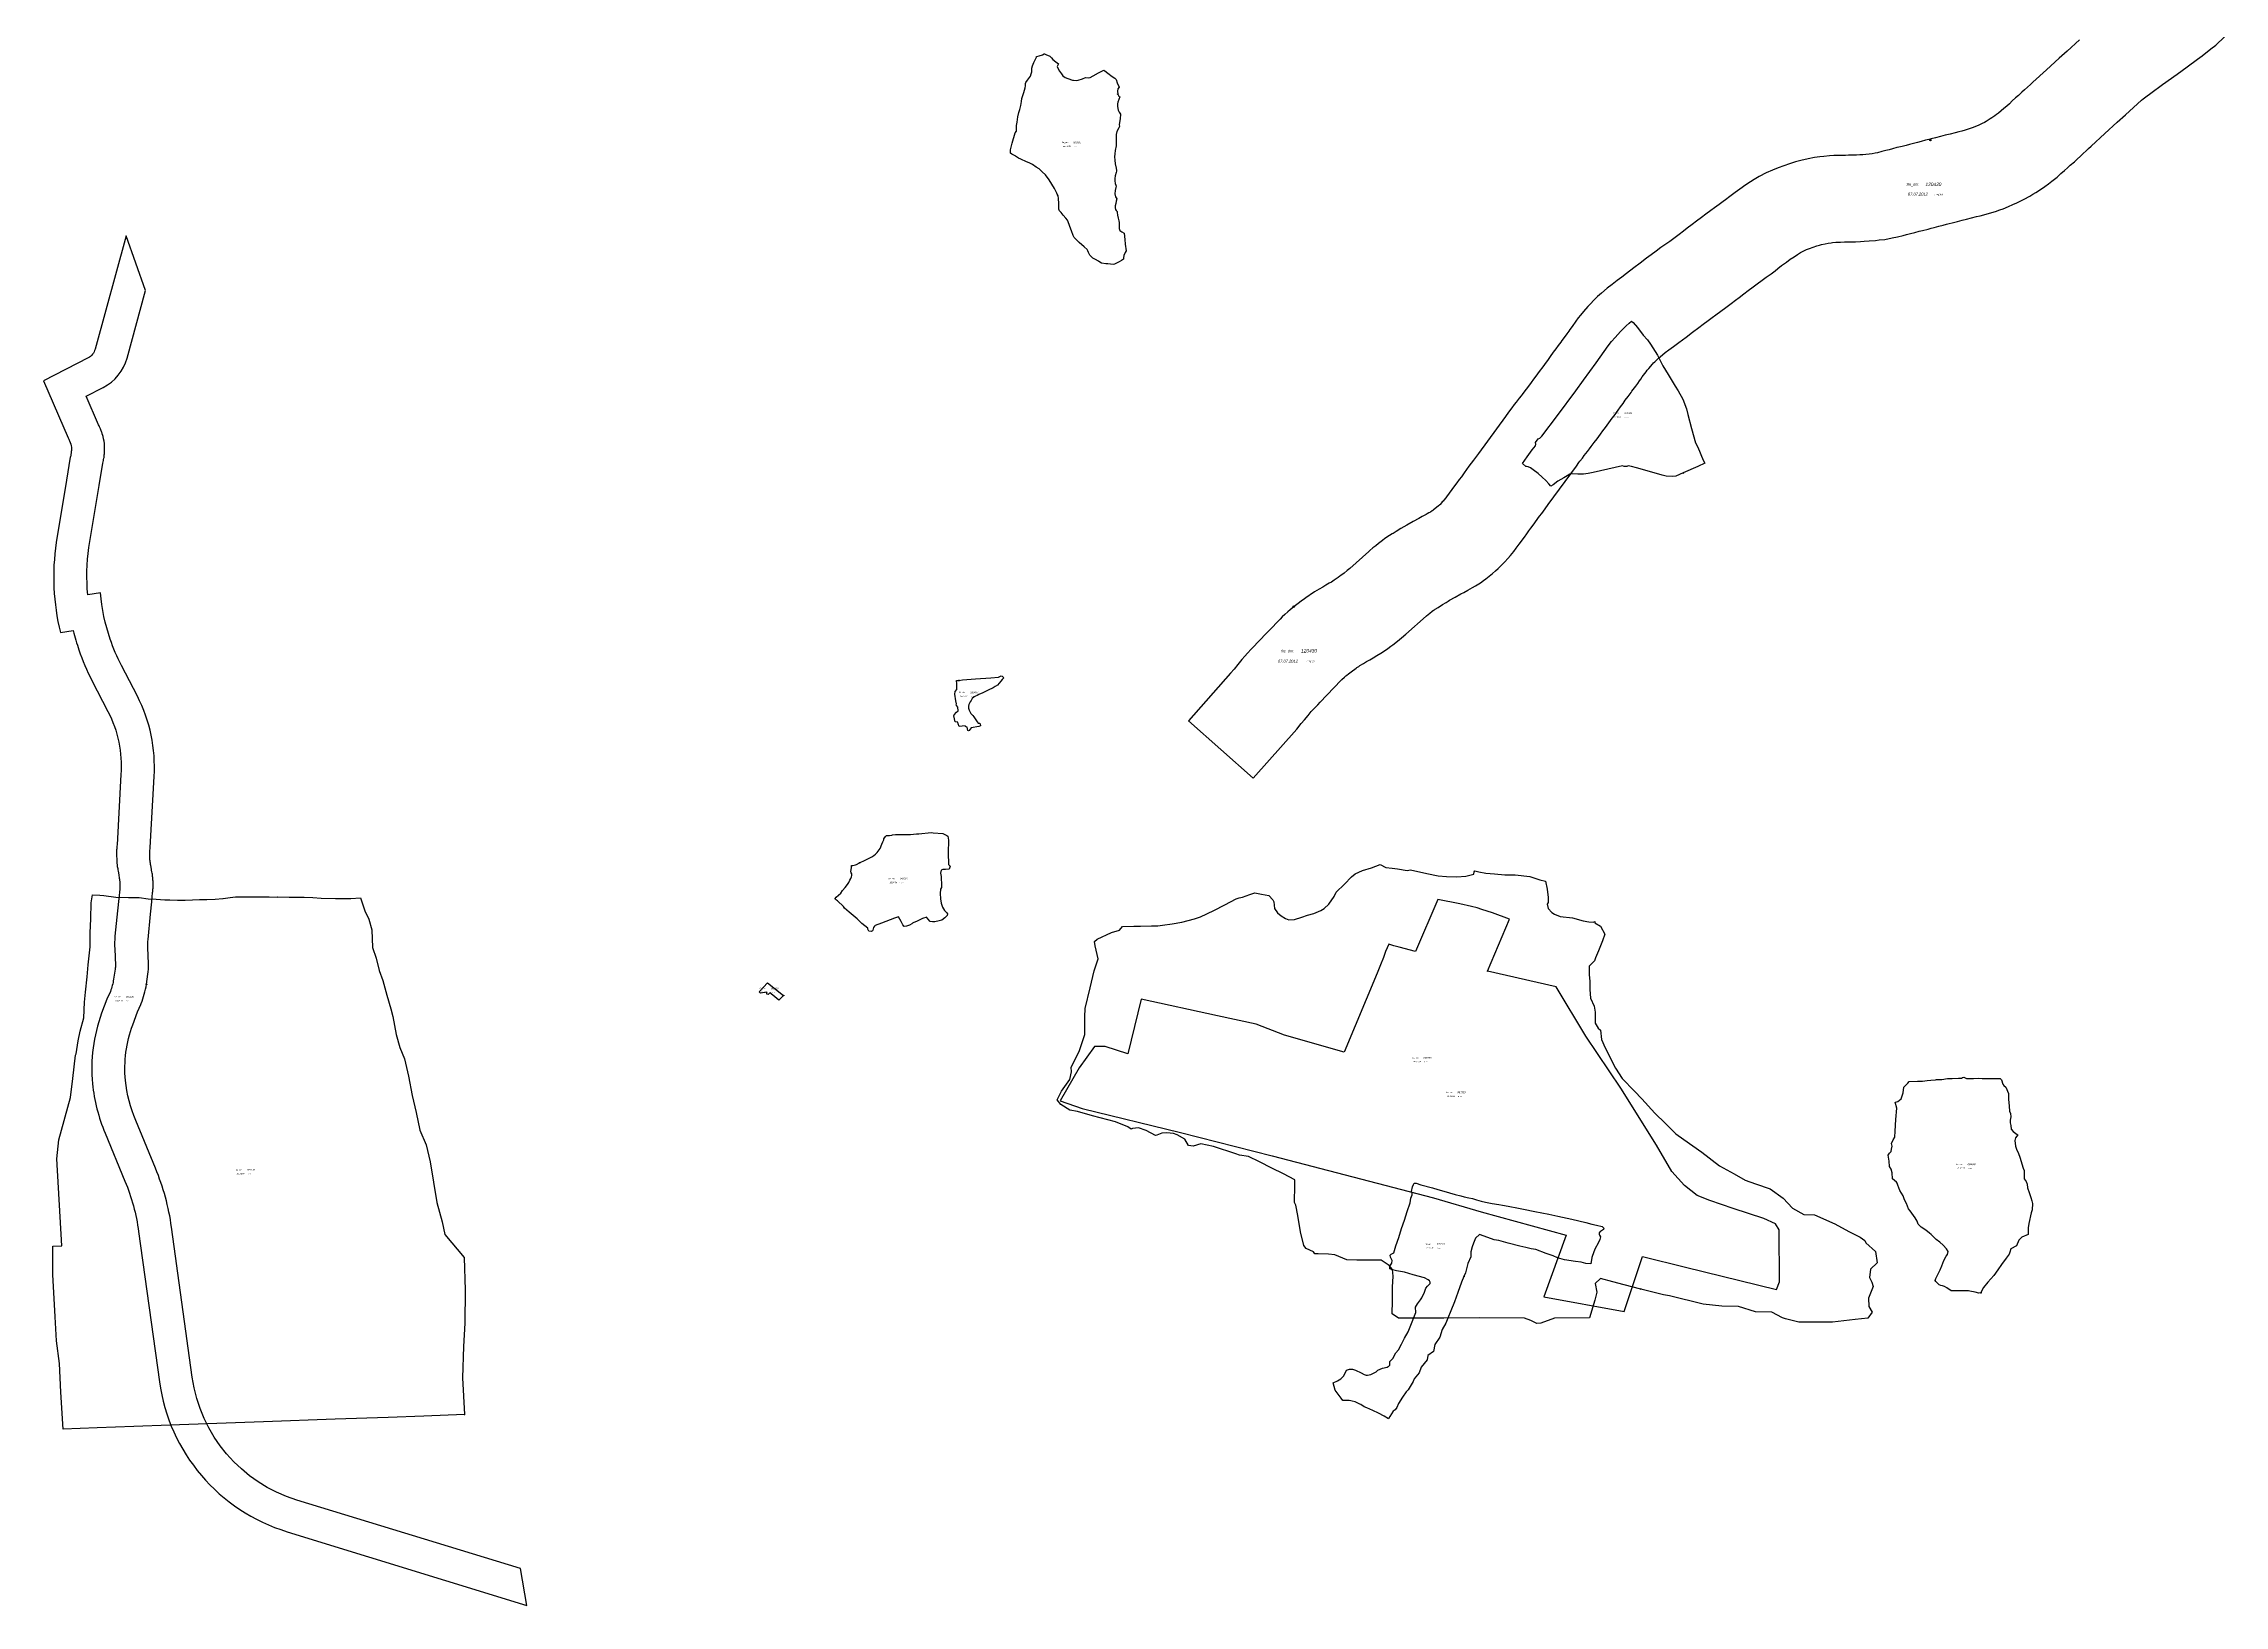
# Model space of a CAD drawing. Header units: metres. Extents: x 116000 to 284092, y 365136 to 804542.
# Drawn here: x 174683 to 189807, y 567448 to 578279 of the extents above; entities that cross this region are included whole.
import ezdxf
from ezdxf.enums import TextEntityAlignment as Align

# ---------------------------------------------------------------- set-up
doc = ezdxf.new("R2010")
doc.units = ezdxf.units.M
doc.header["$LTSCALE"] = 0.075
for name, color, linetype in [('000385', 21, 'Continuous'), ('000608', 21, 'Continuous'), ('000755', 21, 'Continuous'), ('000822', 21, 'Continuous'), ('020346', 246, 'Continuous'), ('040381', 7, 'Continuous'), ('060436', 6, 'Continuous'), ('070216', 46, 'Continuous'), ('10', 7, 'Continuous'), ('120430', 92, 'Continuous'), ('4', 7, 'Continuous'), ('7', 7, 'Continuous'), ('964063', 4, 'Continuous'), ('971104', 5, 'Continuous'), ('980447', 3, 'Continuous')]:
    doc.layers.add(name, color=color, linetype=linetype)
doc.styles.add('HEBTXT', font='HEBTXT.shx')

# ---------------------------------------------------------------- blocks, each defined once
blk = doc.blocks.new('DM_AREA')
at = {"layer": '10'}
blk.add_circle((0, 0), 2.5, dxfattribs=at)
at = {"layer": '4', "style": 'HEBTXT', "oblique": 10}
blk.add_attdef('DATE', text='', height=10, dxfattribs=at).set_placement((9.9, 86.8), align=Align.RIGHT)
at = {"layer": '4', "style": 'HEBTXT', "oblique": 10, "flags": 8}
blk.add_attdef('DATAtxt', text='', height=6, dxfattribs=at).set_placement((41.8, 89.2), align=Align.MIDDLE)
at = {"layer": '7', "style": 'HEBTXT', "oblique": 10, "flags": 8}
blk.add_attdef('file_txt', text='', height=9, dxfattribs=at).set_placement((-28.4, 117.1), align=Align.MIDDLE)
at = {"layer": '7', "style": 'HEBTXT', "oblique": 10}
blk.add_attdef('FILE_DM', (28.1, 112.6), '', height=12, dxfattribs=at)

msp = doc.modelspace()

# ---------------------------------------------------------------- linework, layer by layer
at = {"layer": '000385', "color": 21, "linetype": 'Continuous', "flags": 128}
msp.add_lwpolyline([(181420, 577500), (181398, 577512), (181389, 577520), (181389, 577542), (181401, 577589), (181420, 577661), (181430, 577671), (181430, 577710), (181434, 577733), (181439, 577770), (181446, 577800), (181453, 577822), (181459, 577850), (181465, 577877), (181468, 577897), (181480, 577939), (181489, 577971), (181492, 577985), (181493, 578002), (181495, 578008), (181507, 578026), (181526, 578054), (181532, 578068), (181536, 578083), (181536, 578108), (181542, 578124), (181551, 578147), (181555, 578157), (181561, 578171), (181568, 578185), (181569, 578190), (181587, 578195), (181611, 578202), (181622, 578207), (181624, 578207), (181634, 578204), (181660, 578191), (181672, 578179), (181683, 578169), (181702, 578152), (181721, 578139), (181713, 578121), (181718, 578104), (181728, 578087), (181741, 578070), (181752, 578055), (181767, 578044), (181785, 578037), (181819, 578026), (181825, 578025), (181844, 578022), (181858, 578025), (181888, 578035), (181909, 578043), (181932, 578042), (181940, 578044), (181961, 578056), (181998, 578075), (182035, 578094), (182042, 578091), (182064, 578074), (182093, 578051), (182112, 578039), (182121, 578030), (182129, 578006), (182141, 577977), (182133, 577966), (182130, 577949), (182132, 577929), (182139, 577915), (182147, 577910), (182139, 577892), (182133, 577872), (182130, 577860), (182131, 577842), (182134, 577817), (182141, 577803), (182152, 577790), (182148, 577758), (182143, 577717), (182145, 577703), (182139, 577694), (182125, 577670), (182120, 577649), (182120, 577619), (182121, 577589), (182120, 577569), (182115, 577538), (182112, 577515), (182110, 577493), (182111, 577470), (182114, 577446), (182121, 577416), (182124, 577399), (182124, 577394), (182120, 577385), (182114, 577362), (182111, 577344), (182112, 577328), (182114, 577309), (182119, 577296), (182121, 577291), (182119, 577280), (182115, 577261), (182112, 577236), (182117, 577217), (182126, 577203), (182122, 577186), (182118, 577169), (182115, 577153), (182114, 577139), (182116, 577129), (182121, 577122), (182129, 577115), (182128, 577107), (182131, 577090), (182135, 577068), (182140, 577050), (182141, 577037), (182141, 577020), (182142, 576996), (182147, 576983), (182160, 576974), (182176, 576964), (182181, 576920), (182184, 576889), (182190, 576841), (182184, 576829), (182175, 576809), (182171, 576793), (182171, 576784), (182157, 576774), (182143, 576766), (182128, 576759), (182118, 576753), (182110, 576750), (182100, 576748), (182063, 576751), (182049, 576752), (182020, 576757), (182008, 576764), (181998, 576770), (181978, 576781), (181959, 576791), (181949, 576801), (181939, 576811), (181930, 576830), (181924, 576842), (181919, 576851), (181899, 576869), (181865, 576899), (181857, 576907), (181840, 576924), (181830, 576934), (181824, 576949), (181811, 576981), (181800, 577011), (181786, 577049), (181783, 577054), (181771, 577069), (181754, 577090), (181740, 577107), (181729, 577120), (181724, 577130), (181723, 577170), (181721, 577205), (181718, 577223), (181713, 577234), (181709, 577241), (181694, 577273), (181675, 577305), (181657, 577334), (181632, 577368), (181608, 577390), (181587, 577411), (181567, 577422), (181540, 577441), (181518, 577452), (181499, 577460), (181461, 577477), (181444, 577484), (181423, 577498), (181420, 577500)], close=True, dxfattribs=at)
at = {"layer": '000608', "color": 21, "linetype": 'Continuous', "flags": 128}
msp.add_lwpolyline([(187534, 570897), (187524, 570938), (187542, 570943), (187565, 570961), (187580, 571003), (187584, 571042), (187611, 571070), (187621, 571082), (187679, 571083), (187712, 571083), (187746, 571088), (187770, 571090), (187803, 571093), (187811, 571094), (187840, 571095), (187846, 571096), (187886, 571103), (187918, 571103), (187962, 571104), (187983, 571105), (187991, 571108), (187999, 571110), (188004, 571109), (188019, 571103), (188067, 571103), (188102, 571104), (188126, 571103), (188162, 571103), (188208, 571103), (188252, 571103), (188260, 571092), (188269, 571063), (188276, 571054), (188292, 571041), (188309, 570999), (188310, 570959), (188313, 570910), (188316, 570876), (188323, 570859), (188325, 570835), (188322, 570814), (188322, 570794), (188325, 570775), (188329, 570750), (188342, 570734), (188369, 570713), (188374, 570711), (188358, 570690), (188353, 570671), (188359, 570633), (188367, 570605), (188376, 570589), (188390, 570549), (188401, 570509), (188411, 570479), (188417, 570464), (188419, 570424), (188419, 570405), (188432, 570388), (188439, 570369), (188442, 570344), (188453, 570311), (188465, 570276), (188471, 570254), (188475, 570234), (188473, 570192), (188466, 570170), (188451, 570096), (188445, 570066), (188446, 570021), (188402, 570002), (188380, 569981), (188365, 569941), (188326, 569921), (188319, 569898), (188315, 569884), (188293, 569856), (188260, 569813), (188236, 569774), (188208, 569735), (188166, 569689), (188137, 569653), (188125, 569631), (188117, 569616), (188104, 569614), (188079, 569619), (188041, 569628), (188033, 569629), (187992, 569629), (187943, 569629), (187911, 569629), (187882, 569650), (187866, 569659), (187852, 569664), (187840, 569666), (187828, 569671), (187806, 569693), (187800, 569700), (187806, 569715), (187814, 569734), (187835, 569776), (187847, 569803), (187860, 569839), (187878, 569870), (187886, 569881), (187891, 569902), (187879, 569920), (187857, 569946), (187833, 569968), (187807, 569986), (187772, 570020), (187762, 570029), (187736, 570051), (187704, 570071), (187684, 570091), (187676, 570113), (187663, 570136), (187628, 570184), (187617, 570198), (187601, 570236), (187588, 570261), (187578, 570288), (187555, 570325), (187542, 570362), (187538, 570375), (187533, 570384), (187506, 570406), (187503, 570447), (187496, 570472), (187484, 570491), (187481, 570529), (187476, 570571), (187484, 570584), (187496, 570595), (187499, 570612), (187502, 570632), (187497, 570651), (187509, 570676), (187521, 570694), (187523, 570737), (187528, 570818), (187534, 570897)], close=True, dxfattribs=at)
at = {"layer": '000755', "color": 21, "linetype": 'Continuous', "flags": 128}
msp.add_lwpolyline([(181800, 570882), (181738, 570921), (181711, 570953), (181743, 571013), (181800, 571094), (181812, 571149), (181810, 571181), (181864, 571290), (181904, 571408), (181904, 571530), (181907, 571588), (181941, 571731), (181969, 571848), (181996, 571931), (181976, 572021), (181971, 572053), (181989, 572068), (182088, 572114), (182145, 572130), (182166, 572156), (182244, 572159), (182289, 572159), (182366, 572160), (182410, 572161), (182442, 572165), (182509, 572174), (182576, 572187), (182664, 572209), (182706, 572223), (182798, 572266), (182875, 572306), (182954, 572347), (182974, 572355), (182998, 572360), (183048, 572378), (183083, 572389), (183130, 572380), (183180, 572370), (183208, 572341), (183214, 572328), (183220, 572281), (183240, 572251), (183265, 572230), (183295, 572212), (183318, 572203), (183358, 572204), (183409, 572220), (183448, 572234), (183491, 572247), (183541, 572267), (183563, 572281), (183597, 572311), (183634, 572364), (183647, 572395), (183704, 572449), (183754, 572500), (183778, 572522), (183830, 572544), (183892, 572562), (183952, 572587), (183992, 572566), (184035, 572560), (184072, 572557), (184139, 572545), (184163, 572548), (184276, 572523), (184354, 572508), (184412, 572502), (184483, 572501), (184546, 572504), (184573, 572511), (184602, 572520), (184604, 572534), (184609, 572542), (184636, 572536), (184684, 572527), (184746, 572521), (184817, 572515), (184889, 572515), (184989, 572502), (185059, 572480), (185099, 572471), (185111, 572416), (185116, 572356), (185117, 572322), (185111, 572312), (185117, 572281), (185143, 572253), (185162, 572241), (185201, 572226), (185286, 572215), (185360, 572195), (185398, 572188), (185428, 572187), (185441, 572190), (185440, 572182), (185480, 572158), (185510, 572102), (185494, 572057), (185466, 571987), (185445, 571938), (185439, 571918), (185402, 571882), (185402, 571823), (185405, 571774), (185405, 571718), (185411, 571659), (185437, 571603), (185442, 571562), (185443, 571485), (185463, 571452), (185480, 571438), (185488, 571372), (185513, 571315), (185585, 571174), (185631, 571102), (185716, 571014), (185766, 570960), (185857, 570862), (185930, 570789), (186003, 570719), (186059, 570678), (186182, 570591), (186306, 570496), (186406, 570440), (186484, 570398), (186556, 570371), (186657, 570337), (186746, 570272), (186812, 570202), (186891, 570159), (186964, 570156), (187105, 570093), (187201, 570041), (187280, 570001), (187313, 569978), (187321, 569963), (187388, 569903), (187399, 569823), (187353, 569780), (187345, 569723), (187362, 569690), (187372, 569659), (187338, 569578), (187341, 569520), (187364, 569481), (187333, 569440), (187247, 569431), (187088, 569413), (186983, 569413), (186855, 569413), (186762, 569435), (186743, 569442), (186667, 569482), (186556, 569483), (186437, 569521), (186321, 569522), (186192, 569537), (185959, 569595), (185918, 569602), (185759, 569642), (185644, 569670), (185566, 569691), (185480, 569714), (185444, 569680), (185455, 569620), (185440, 569564), (185404, 569443), (185162, 569440), (185066, 569406), (185039, 569403), (184996, 569424), (184952, 569440), (184638, 569442), (184394, 569441), (184115, 569441), (184078, 569441), (184035, 569470), (184037, 569559), (184038, 569655), (184042, 569732), (184037, 569778), (184014, 569805), (183960, 569842), (183790, 569841), (183721, 569845), (183638, 569879), (183593, 569883), (183522, 569886), (183500, 569885), (183489, 569899), (183438, 569922), (183422, 569944), (183399, 570038), (183380, 570152), (183366, 570223), (183359, 570243), (183361, 570362), (183361, 570400), (183282, 570441), (183200, 570480), (183114, 570523), (183038, 570561), (182976, 570571), (182952, 570579), (182797, 570630), (182709, 570649), (182656, 570633), (182623, 570638), (182598, 570681), (182544, 570712), (182518, 570721), (182472, 570724), (182438, 570722), (182403, 570709), (182394, 570706), (182330, 570742), (182277, 570759), (182234, 570755), (182226, 570751), (182202, 570767), (182117, 570801), (181956, 570842), (181852, 570872), (181800, 570882)], close=True, dxfattribs=at)
at = {"layer": '000822', "color": 21, "linetype": 'Continuous', "flags": 128}
msp.add_lwpolyline([(179704, 571766), (179814, 571678), (179782, 571644), (179739, 571680), (179719, 571697), (179708, 571685), (179699, 571687), (179698, 571700), (179655, 571693), (179645, 571702), (179704, 571766)], close=True, dxfattribs=at)
at = {"layer": '020346', "color": 246, "linetype": 'Continuous', "flags": 128}
msp.add_lwpolyline([(185136, 575209), (185122, 575226), (185101, 575249), (185076, 575272), (185047, 575298), (185012, 575324), (184995, 575337), (184979, 575344), (184966, 575346), (184962, 575346), (184938, 575367), (184972, 575414), (185007, 575461), (185030, 575490), (185031, 575502), (185029, 575512), (185047, 575537), (185059, 575542), (185072, 575556), (185182, 575700), (185308, 575870), (185362, 575944), (185449, 576064), (185534, 576183), (185557, 576213), (185581, 576241), (185619, 576283), (185658, 576322), (185679, 576341), (185696, 576355), (185707, 576344), (185736, 576311), (185777, 576256), (185805, 576225), (185827, 576195), (185876, 576118), (185912, 576045), (185950, 575985), (185997, 575904), (186019, 575871), (186052, 575812), (186076, 575745), (186086, 575707), (186112, 575610), (186139, 575509), (186155, 575479), (186193, 575389), (186203, 575368), (186155, 575347), (186054, 575301), (186003, 575280), (185982, 575277), (185935, 575278), (185908, 575285), (185835, 575307), (185730, 575336), (185694, 575345), (185672, 575350), (185662, 575346), (185645, 575345), (185632, 575350), (185530, 575328), (185428, 575305), (185395, 575298), (185361, 575293), (185323, 575293), (185285, 575295), (185268, 575292), (185249, 575281), (185226, 575268), (185183, 575245), (185151, 575219), (185136, 575209)], close=True, dxfattribs=at)
at = {"layer": '040381', "color": 7, "linetype": 'Continuous', "flags": 128}
msp.add_lwpolyline([(180668, 572158), (180651, 572157), (180642, 572168), (180631, 572191), (180611, 572223), (180584, 572213), (180494, 572179), (180449, 572163), (180445, 572159), (180438, 572150), (180433, 572131), (180432, 572126), (180422, 572122), (180406, 572123), (180398, 572137), (180399, 572145), (180358, 572177), (180324, 572210), (180270, 572255), (180237, 572284), (180230, 572294), (180188, 572333), (180174, 572344), (180173, 572351), (180180, 572359), (180211, 572388), (180224, 572406), (180242, 572427), (180259, 572447), (180266, 572462), (180275, 572477), (180280, 572489), (180286, 572501), (180287, 572510), (180287, 572521), (180284, 572529), (180282, 572536), (180285, 572565), (180286, 572579), (180294, 572578), (180314, 572584), (180321, 572586), (180342, 572597), (180380, 572616), (180426, 572639), (180440, 572648), (180452, 572657), (180464, 572669), (180471, 572678), (180484, 572696), (180497, 572728), (180504, 572742), (180509, 572756), (180509, 572763), (180522, 572780), (180529, 572786), (180550, 572786), (180565, 572790), (180571, 572792), (180591, 572793), (180616, 572794), (180646, 572794), (180695, 572795), (180737, 572798), (180753, 572799), (180838, 572807), (180851, 572806), (180919, 572802), (180947, 572787), (180954, 572782), (180959, 572755), (180957, 572667), (180958, 572585), (180969, 572575), (180963, 572553), (180938, 572552), (180918, 572552), (180908, 572547), (180904, 572526), (180907, 572502), (180909, 572438), (180909, 572426), (180903, 572414), (180901, 572384), (180903, 572347), (180908, 572318), (180917, 572289), (180930, 572266), (180944, 572252), (180952, 572243), (180948, 572233), (180932, 572217), (180913, 572201), (180894, 572196), (180863, 572188), (180847, 572188), (180831, 572191), (180815, 572210), (180809, 572219), (180808, 572221), (180778, 572211), (180741, 572194), (180713, 572182), (180708, 572178), (180703, 572174), (180688, 572165), (180668, 572158)], close=True, dxfattribs=at)
at = {"layer": '060436', "color": 6}
msp.add_lwpolyline([(177989, 567703), (176439, 568178, -0.291826), (175714, 569030), (175570, 570071, 0.063841), (175459, 570479), (175322, 570811, -0.069342), (175250, 571089, -0.111141), (175301, 571474), (175334, 571565), (175357, 571616), (175359, 571621, 0.056541), (175396, 571755), (175406, 571825, 0.049173), (175410, 571896), (175405, 572010, -0.03668), (175407, 572066), (175425, 572242), (175433, 572328), (175439, 572392), (175440, 572399), (175441, 572407), (175441, 572415), (175442, 572422), (175442, 572430), (175442, 572437), (175442, 572444, 0.015065), (175442, 572472), (175441, 572476), (175441, 572480), (175440, 572487), (175440, 572495), (175439, 572503), (175438, 572510), (175437, 572519), (175435, 572527), (175434, 572536), (175432, 572547), (175431, 572554), (175427, 572578), (175425, 572587), (175424, 572595), (175423, 572601), (175422, 572607), (175421, 572611), (175421, 572612, -0.010378), (175420, 572626, -0.03227), (175419, 572670), (175419, 572675), (175419, 572680), (175420, 572686), (175421, 572694), (175422, 572705), (175449, 573196, 0.136883), (175333, 573753), (175222, 573967, -0.036962), (175145, 574148, -0.061627), (175078, 574470), (174989, 574456, -0.057517), (174997, 574784), (175069, 575215), (175094, 575369), (175096, 575379), (175098, 575388), (175099, 575395), (175101, 575403), (175102, 575409), (175103, 575416), (175104, 575422), (175104, 575428), (175105, 575434), (175105, 575439, 0.096747), (175091, 575569), (175090, 575571), (175089, 575577), (175087, 575582), (175084, 575588), (175082, 575594), (175080, 575600), (175077, 575607), (175074, 575613), (175071, 575621), (175068, 575628), (175064, 575636), (174979, 575834), (175097, 575895, 0.209961), (175262, 576098), (175389, 576566), (175255, 576946), (175040, 576159, -0.209961), (174992, 576099), (174683, 575940), (174854, 575544), (174858, 575535), (174861, 575528), (174863, 575523), (174865, 575518), (174866, 575514), (174868, 575511), (174869, 575508), (174870, 575505), (174871, 575503), (174871, 575501), (174872, 575500, -0.094699), (174876, 575459), (174876, 575457), (174876, 575454), (174875, 575452), (174875, 575449), (174875, 575445), (174874, 575441), (174873, 575437), (174872, 575431), (174871, 575424), (174869, 575414), (174868, 575411), (174842, 575252), (174770, 574819, 0.095023), (174799, 574194), (174888, 574208, 0.022353), (174928, 574074, 0.036942), (175018, 573862), (175129, 573648, -0.137261), (175219, 573210), (175192, 572722), (175191, 572713), (175191, 572704), (175190, 572695), (175189, 572688), (175189, 572681, 0.032958), (175191, 572606, 0.010748), (175193, 572582), (175193, 572580), (175194, 572573), (175196, 572566), (175197, 572558), (175198, 572549), (175200, 572539), (175204, 572515), (175205, 572508), (175207, 572499), (175208, 572492), (175209, 572485), (175210, 572480), (175210, 572475), (175211, 572470), (175211, 572466), (175212, 572462), (175212, 572461), (175212, 572458, -0.01376), (175212, 572446), (175212, 572442), (175212, 572438), (175212, 572434), (175212, 572429), (175211, 572424), (175211, 572418), (175211, 572415), (175204, 572350), (175196, 572264), (175178, 572090, 0.03668), (175176, 572000), (175181, 571886, -0.049173), (175179, 571860), (175168, 571790, -0.056389), (175146, 571706), (175121, 571652), (175085, 571554, 0.111763), (175021, 571066, 0.069914), (175109, 570723), (175247, 570391, 0.000001), (175247, 570391, -0.063841), (175342, 570040), (175486, 568999, 0.291826), (176371, 567959), (178035, 567448)], format="xyb", close=True, dxfattribs=at)
at = {"layer": '070216', "color": 46, "flags": 128}
msp.add_lwpolyline([(185420, 570092), (185453, 570084), (185491, 570075), (185504, 570064), (185501, 570055), (185487, 570046), (185477, 570040), (185471, 570032), (185471, 570023), (185474, 570015), (185480, 570003), (185476, 569986), (185463, 569960), (185442, 569923), (185433, 569900), (185421, 569861), (185413, 569816), (185378, 569820), (185346, 569828), (185307, 569833), (185231, 569845), (185182, 569858), (185152, 569873), (185104, 569888), (185031, 569915), (185000, 569920), (184961, 569931), (184920, 569940), (184839, 569960), (184776, 569978), (184742, 569983), (184699, 569999), (184640, 570019), (184612, 569995), (184600, 569959), (184591, 569934), (184580, 569901), (184581, 569866), (184560, 569820), (184556, 569801), (184544, 569755), (184533, 569729), (184517, 569690), (184491, 569618), (184468, 569554), (184443, 569491), (184421, 569441), (184407, 569405), (184381, 569361), (184365, 569307), (184331, 569258), (184322, 569209), (184283, 569181), (184278, 569152), (184237, 569100), (184222, 569060), (184187, 569020), (184180, 569001), (184145, 568944), (184132, 568929), (184106, 568891), (184078, 568848), (184068, 568821), (184057, 568805), (184041, 568795), (184019, 568759), (184009, 568741), (183979, 568760), (183940, 568780), (183900, 568800), (183860, 568817), (183841, 568825), (183819, 568840), (183811, 568844), (183779, 568860), (183758, 568865), (183748, 568867), (183737, 568869), (183720, 568870), (183710, 568870), (183694, 568869), (183682, 568885), (183667, 568904), (183639, 568940), (183626, 568992), (183656, 569006), (183679, 569020), (183700, 569040), (183719, 569079), (183740, 569087), (183761, 569086), (183780, 569080), (183821, 569060), (183841, 569049), (183854, 569045), (183865, 569045), (183888, 569049), (183924, 569068), (183936, 569079), (183968, 569094), (184000, 569100), (184007, 569104), (184012, 569107), (184015, 569110), (184018, 569115), (184020, 569120), (184020, 569140), (184040, 569160), (184060, 569199), (184078, 569220), (184100, 569260), (184120, 569300), (184146, 569344), (184160, 569380), (184174, 569414), (184186, 569444), (184200, 569480), (184196, 569515), (184210, 569539), (184231, 569566), (184240, 569580), (184259, 569620), (184269, 569647), (184280, 569661), (184299, 569681), (184298, 569689), (184293, 569698), (184284, 569705), (184260, 569719), (184180, 569740), (184121, 569760), (184065, 569768), (184038, 569776), (184019, 569781), (184020, 569800), (184032, 569822), (184036, 569839), (184023, 569864), (184021, 569877), (184028, 569883), (184047, 569892), (184060, 569942), (184081, 570000), (184101, 570061), (184120, 570119), (184139, 570179), (184160, 570239), (184165, 570271), (184174, 570294), (184175, 570309), (184170, 570318), (184176, 570350), (184183, 570367), (184187, 570376), (184202, 570375), (184235, 570365), (184314, 570343), (184353, 570333), (184377, 570326), (184433, 570310), (184472, 570298), (184512, 570288), (184535, 570282), (184567, 570274), (184592, 570269), (184607, 570265), (184620, 570260), (184653, 570252), (184682, 570244), (184729, 570235), (184775, 570228), (184801, 570223), (184839, 570216), (184911, 570202), (184946, 570195), (185025, 570180), (185121, 570161), (185185, 570147), (185282, 570127), (185379, 570103)], close=True, dxfattribs=at)
at = {"layer": '120430'}
msp.add_lwpolyline([(188802, 578306), (188716, 578227), (188660, 578177), (188573, 578098), (188479, 578011), (188462, 577996), (188441, 577977), (188420, 577958), (188402, 577941), (188378, 577919), (188359, 577902), (188336, 577881), (188316, 577862), (188298, 577846), (188277, 577828), (188259, 577812), (188241, 577797), (188226, 577786), (188215, 577778), (188195, 577764), (188183, 577757), (188162, 577744), (188154, 577739), (188142, 577732), (188127, 577725), (188112, 577717), (188098, 577711), (188080, 577703), (188064, 577697), (188050, 577692), (188029, 577685), (188008, 577678), (187985, 577672), (187966, 577667), (187939, 577660), (187904, 577651), (187871, 577643), (187838, 577634), (187804, 577625), (187774, 577618), (187757, 577613), (187733, 577608), (187704, 577600), (187678, 577593), (187651, 577586), (187624, 577580), (187599, 577573), (187573, 577566), (187548, 577561), (187536, 577558), (187506, 577549), (187481, 577543), (187458, 577537), (187430, 577530), (187400, 577522), (187384, 577519), (187364, 577515), (187344, 577513), (187321, 577510), (187300, 577508), (187278, 577507), (187255, 577506), (187225, 577505), (187200, 577504), (187178, 577503), (187153, 577503), (187128, 577502), (187098, 577502), (187069, 577500), (187029, 577496), (187001, 577493), (186963, 577488), (186919, 577480), (186870, 577469), (186832, 577459), (186791, 577446), (186752, 577432), (186713, 577418), (186673, 577402), (186630, 577382), (186580, 577357), (186546, 577337), (186521, 577321), (186487, 577299), (186446, 577270), (186415, 577247), (186376, 577219), (186347, 577196), (186331, 577184), (186304, 577164), (186270, 577139), (186246, 577121), (186210, 577095), (186181, 577073), (186146, 577047), (186115, 577024), (186081, 576998), (186055, 576979), (186025, 576956), (185988, 576928), (185960, 576907), (185932, 576887), (185899, 576864), (185867, 576840), (185832, 576814), (185800, 576790), (185755, 576756), (185711, 576723), (185661, 576684), (185627, 576659), (185595, 576636), (185560, 576609), (185526, 576582), (185487, 576548), (185460, 576524), (185432, 576497), (185412, 576476), (185393, 576456), (185362, 576420), (185341, 576396), (185326, 576377), (185310, 576355), (185283, 576318), (185268, 576296), (185260, 576285), (185253, 576275), (185246, 576266), (185234, 576250), (185212, 576219), (185204, 576208), (185187, 576185), (185171, 576163), (185152, 576138), (185132, 576109), (185117, 576089), (185091, 576053), (185079, 576037), (185055, 576004), (185032, 575973), (185016, 575952), (184998, 575928), (184974, 575895), (184955, 575870), (184937, 575846), (184929, 575836), (184917, 575819), (184895, 575792), (184882, 575775), (184864, 575752), (184842, 575723), (184821, 575693), (184634, 575437), (184599, 575389), (184568, 575349), (184534, 575301), (184515, 575275), (184500, 575256), (184483, 575233), (184467, 575211), (184430, 575160), (184413, 575136), (184407, 575128), (184394, 575113), (184388, 575105), (184383, 575100), (184377, 575094), (184367, 575083), (184365, 575081), (184354, 575072), (184344, 575063), (184320, 575044), (184318, 575042), (184312, 575039), (184300, 575030), (184290, 575025), (184279, 575018), (184271, 575014), (184244, 574999), (184221, 574986), (184181, 574965), (184137, 574940), (184117, 574928), (184096, 574916), (184064, 574896), (184043, 574882), (184036, 574878), (184017, 574868), (183985, 574846), (183967, 574833), (183941, 574813), (183921, 574797), (183902, 574782), (183881, 574763), (183873, 574757), (183741, 574638), (183723, 574624), (183702, 574607), (183680, 574590), (183673, 574585), (183660, 574576), (183647, 574566), (183632, 574557), (183614, 574545), (183598, 574536), (183576, 574523), (183554, 574510), (183528, 574495), (183497, 574476), (183481, 574465), (183469, 574458), (183457, 574450), (183445, 574442), (183427, 574429), (183405, 574413), (183384, 574397), (183365, 574383), (183341, 574364), (183327, 574352), (183311, 574339), (183290, 574319), (183273, 574303), (183258, 574288), (183099, 574123), (183081, 574103), (183058, 574079), (183031, 574051), (183013, 574031), (182993, 574007), (182965, 573973), (182939, 573941), (182915, 573912), (182623, 573583), (183072, 573185), (183374, 573525), (183404, 573563), (183427, 573590), (183452, 573620), (183467, 573638), (183474, 573646), (183493, 573666), (183519, 573693), (183536, 573712), (183680, 573862), (183686, 573868), (183705, 573885), (183712, 573892), (183714, 573894), (183721, 573900), (183732, 573909), (183742, 573916), (183759, 573929), (183776, 573941), (183785, 573947), (183791, 573952), (183799, 573957), (183803, 573959), (183812, 573965), (183837, 573980), (183858, 573993), (183880, 574006), (183904, 574020), (183929, 574035), (183957, 574052), (183981, 574068), (184006, 574085), (184025, 574099), (184040, 574110), (184072, 574135), (184100, 574157), (184131, 574183), (184271, 574307), (184274, 574311), (184285, 574320), (184297, 574329), (184312, 574342), (184322, 574349), (184328, 574353), (184334, 574357), (184355, 574369), (184385, 574389), (184410, 574404), (184423, 574412), (184433, 574418), (184471, 574439), (184512, 574462), (184533, 574473), (184560, 574488), (184576, 574497), (184593, 574507), (184613, 574519), (184647, 574540), (184668, 574555), (184685, 574568), (184732, 574605), (184752, 574623), (184770, 574639), (184786, 574654), (184803, 574671), (184817, 574685), (184837, 574707), (184855, 574728), (184878, 574756), (184895, 574779), (184915, 574807), (184952, 574857), (184969, 574880), (184982, 574899), (184997, 574918), (185019, 574949), (185051, 574992), (185080, 575030), (185118, 575082), (185313, 575349), (185329, 575373), (185337, 575384), (185354, 575404), (185367, 575422), (185389, 575449), (185403, 575468), (185416, 575484), (185436, 575512), (185456, 575537), (185480, 575570), (185497, 575594), (185515, 575617), (185538, 575648), (185562, 575681), (185575, 575698), (185602, 575736), (185619, 575759), (185637, 575784), (185652, 575805), (185672, 575831), (185692, 575859), (185698, 575868), (185715, 575891), (185724, 575903), (185738, 575921), (185751, 575940), (185759, 575951), (185770, 575968), (185796, 576003), (185804, 576014), (185815, 576026), (185840, 576055), (185848, 576064), (185857, 576073), (185870, 576086), (185883, 576097), (185911, 576121), (185929, 576136), (185954, 576155), (185986, 576178), (186023, 576206), (186073, 576244), (186117, 576277), (186161, 576311), (186191, 576333), (186226, 576359), (186254, 576380), (186279, 576398), (186314, 576423), (186348, 576449), (186386, 576477), (186417, 576500), (186442, 576519), (186475, 576544), (186505, 576566), (186539, 576591), (186567, 576612), (186602, 576638), (186628, 576658), (186663, 576683), (186691, 576704), (186710, 576719), (186736, 576739), (186770, 576764), (186796, 576783), (186822, 576801), (186845, 576816), (186860, 576826), (186868, 576830), (186889, 576841), (186909, 576850), (186930, 576858), (186954, 576867), (186980, 576876), (186999, 576882), (187012, 576886), (187037, 576891), (187059, 576895), (187080, 576898), (187088, 576899), (187113, 576901), (187120, 576902), (187144, 576902), (187171, 576903), (187187, 576903), (187218, 576904), (187249, 576905), (187282, 576906), (187308, 576908), (187344, 576910), (187387, 576914), (187413, 576917), (187452, 576921), (187503, 576931), (187540, 576939), (187578, 576949), (187602, 576955), (187629, 576961), (187660, 576969), (187691, 576978), (187691, 576978), (187714, 576983), (187753, 576993), (187774, 576999), (187795, 577004), (187827, 577012), (187856, 577020), (187880, 577026), (187899, 577031), (187919, 577036), (187955, 577045), (187988, 577054), (188018, 577061), (188052, 577070), (188087, 577079), (188114, 577085), (188138, 577091), (188177, 577102), (188219, 577115), (188249, 577126), (188273, 577134), (188310, 577149), (188339, 577162), (188367, 577174), (188396, 577188), (188419, 577200), (188458, 577221), (188478, 577234), (188499, 577246), (188525, 577263), (188562, 577288), (188586, 577306), (188611, 577325), (188646, 577353), (188673, 577377), (188697, 577398), (188718, 577417), (188738, 577435), (188766, 577460), (188785, 577478), (188808, 577499), (188828, 577517), (188848, 577536), (188865, 577552), (188882, 577567), (188978, 577655), (189064, 577733), (189120, 577784), (189204, 577861), (189232, 577886), (189244, 577896), (189262, 577910), (189296, 577936), (189377, 577994), (189479, 578066), (189548, 578118), (189621, 578170), (189652, 578193), (189713, 578242), (189747, 578269), (189807, 578326)], dxfattribs=at)
at = {"layer": '964063', "color": 4, "flags": 128}
msp.add_lwpolyline([(184505, 572313), (184353, 572344), (184198, 571983), (184084, 572013), (184046, 572022), (184013, 572034), (183990, 571983), (183975, 571941), (183954, 571891), (183932, 571832), (183703, 571285), (183289, 571403), (183093, 571478), (182825, 571537), (182294, 571653), (182201, 571273), (182045, 571324), (181972, 571324), (181865, 571177), (181733, 570948), (181885, 570895), (182567, 570728), (183202, 570565), (184321, 570275), (184653, 570178), (185241, 570016), (185088, 569587), (185645, 569487), (185772, 569867), (186069, 569793), (186700, 569639), (186722, 569691), (186719, 570053), (186693, 570094), (186613, 570130), (186400, 570200), (186239, 570255), (186151, 570291), (186063, 570361), (185975, 570456), (185868, 570640), (185621, 571036), (185379, 571396), (185172, 571738), (184697, 571847), (184848, 572206), (184730, 572250), (184657, 572273), (184624, 572285), (184586, 572295)], close=True, dxfattribs=at)
at = {"layer": '971104', "color": 5, "flags": 128}
msp.add_lwpolyline([(177154, 571316), (177185, 571238), (177214, 571118), (177239, 570984), (177267, 570865), (177292, 570744), (177336, 570643), (177363, 570524), (177386, 570383), (177411, 570243), (177446, 570107), (177466, 570021), (177600, 569860), (177607, 569633), (177604, 569405), (177595, 569244), (177588, 569027), (177601, 568771), (177320, 568761), (177073, 568752), (176706, 568740), (176208, 568721), (175561, 568697), (175308, 568689), (175054, 568679), (174818, 568670), (174802, 568926), (174794, 569125), (174773, 569283), (174762, 569448), (174748, 569743), (174746, 569940), (174810, 569941), (174774, 570545), (174789, 570677), (174869, 570969), (174886, 571101), (174903, 571264), (174908, 571272), (174922, 571364), (174936, 571429), (174961, 571522), (174967, 571632), (174973, 571701), (174986, 571806), (174991, 571890), (175005, 572015), (175006, 572112), (175010, 572210), (175013, 572321), (175021, 572376), (175073, 572373), (175100, 572371), (175183, 572360), (175272, 572357), (175346, 572356), (175407, 572348), (175464, 572346), (175523, 572342), (175559, 572340), (175611, 572339), (175664, 572339), (175715, 572340), (175764, 572343), (175766, 572343), (175814, 572344), (175873, 572346), (175925, 572350), (175927, 572350), (175977, 572357), (176013, 572362), (176089, 572361), (176186, 572361), (176247, 572361), (176305, 572360), (176308, 572361), (176386, 572360), (176438, 572360), (176441, 572360), (176491, 572360), (176551, 572357), (176607, 572352), (176707, 572351), (176708, 572351), (176813, 572351), (176881, 572354), (176910, 572265), (176938, 572206), (176958, 572132), (176964, 572011), (176990, 571936), (177010, 571851), (177036, 571782), (177063, 571680), (177091, 571585), (177104, 571531), (177128, 571408), (177154, 571316)], close=True, dxfattribs=at)
at = {"layer": '980447', "color": 3, "flags": 128}
msp.add_lwpolyline([(181330, 573892), (181343, 573880), (181331, 573868), (181321, 573858), (181297, 573829), (181283, 573820), (181268, 573810), (181234, 573794), (181196, 573776), (181169, 573764), (181157, 573758), (181146, 573753), (181137, 573748), (181123, 573737), (181115, 573724), (181108, 573714), (181100, 573695), (181097, 573683), (181098, 573669), (181101, 573656), (181113, 573633), (181126, 573619), (181133, 573610), (181157, 573576), (181164, 573567), (181169, 573566), (181175, 573567), (181179, 573561), (181181, 573547), (181169, 573544), (181115, 573533), (181102, 573515), (181096, 573512), (181092, 573515), (181088, 573539), (181081, 573541), (181077, 573544), (181075, 573547), (181033, 573543), (181025, 573561), (181022, 573574), (181004, 573576), (180996, 573616), (180997, 573625), (181014, 573642), (181026, 573651), (181022, 573676), (181015, 573687), (181011, 573692), (181013, 573701), (181010, 573722), (181002, 573767), (181004, 573785), (181017, 573800), (181016, 573838), (181013, 573861), (181031, 573862), (181056, 573866), (181145, 573873), (181251, 573880), (181306, 573886), (181323, 573895)], close=True, dxfattribs=at)

# ---------------------------------------------------------------- block references
at = {"layer": '000385', "color": 7}
ref = msp.add_blockref('DM_AREA', (182132, 577929), dxfattribs=at)
ref.add_attrib('FILE_DM', '000385', (181823, 577587), dxfattribs={"layer": '7', "color": 21, "height": 12, "style": 'HEBTXT', "oblique": 10})
ref.add_attrib('DATE', '13.05.00', dxfattribs={"layer": '4', "color": 21, "height": 10, "style": 'HEBTXT', "oblique": 10}).set_placement((181805, 577562), align=Align.RIGHT)
ref.add_attrib('file_txt', 'file_dm:', dxfattribs={"layer": '7', "color": 21, "height": 9, "style": 'HEBTXT', "oblique": 10}).set_placement((181767, 577592), align=Align.MIDDLE)
ref.add_attrib('DATAtxt', ': \x8a‰˜€\x9a', dxfattribs={"layer": '4', "color": 21, "height": 6, "style": 'HEBTXT', "oblique": 10}).set_placement((181837, 577564), align=Align.MIDDLE)
at = {"layer": '000608', "color": 7}
ref = msp.add_blockref('DM_AREA', (188117, 569616), dxfattribs=at)
ref.add_attrib('FILE_DM', '000608', (188025, 570501), dxfattribs={"layer": '7', "color": 21, "height": 12, "style": 'HEBTXT', "oblique": 10})
ref.add_attrib('DATE', '21.08.00', dxfattribs={"layer": '4', "color": 21, "height": 10, "style": 'HEBTXT', "oblique": 10}).set_placement((188007, 570476), align=Align.RIGHT)
ref.add_attrib('file_txt', 'file_dm:', dxfattribs={"layer": '7', "color": 21, "height": 9, "style": 'HEBTXT', "oblique": 10}).set_placement((187968, 570506), align=Align.MIDDLE)
ref.add_attrib('DATAtxt', ': \x8a‰˜€\x9a', dxfattribs={"layer": '4', "color": 21, "height": 6, "style": 'HEBTXT', "oblique": 10}).set_placement((188038, 570478), align=Align.MIDDLE)
at = {"layer": '000755', "color": 7}
ref = msp.add_blockref('DM_AREA', (185759, 569642), dxfattribs=at)
ref.add_attrib('FILE_DM', '000755', (184252, 571239), dxfattribs={"layer": '7', "color": 21, "height": 12, "style": 'HEBTXT', "oblique": 10})
ref.add_attrib('DATE', '04.11.00', dxfattribs={"layer": '4', "color": 21, "height": 10, "style": 'HEBTXT', "oblique": 10}).set_placement((184234, 571213), align=Align.RIGHT)
ref.add_attrib('file_txt', 'file_dm:', dxfattribs={"layer": '7', "color": 21, "height": 9, "style": 'HEBTXT', "oblique": 10}).set_placement((184195, 571243), align=Align.MIDDLE)
ref.add_attrib('DATAtxt', ': \x8a‰˜€\x9a', dxfattribs={"layer": '4', "color": 21, "height": 6, "style": 'HEBTXT', "oblique": 10}).set_placement((184265, 571215), align=Align.MIDDLE)
at = {"layer": '000822', "color": 7}
ref = msp.add_blockref('DM_AREA', (179814, 571678), dxfattribs=at)
ref.add_attrib('FILE_DM', '000822', (179726, 571720), dxfattribs={"layer": '7', "color": 21, "height": 12, "style": 'HEBTXT', "oblique": 10})
ref.add_attrib('DATE', '10.08.00', dxfattribs={"layer": '4', "color": 21, "height": 10, "style": 'HEBTXT', "oblique": 10}).set_placement((179707, 571694), align=Align.RIGHT)
ref.add_attrib('file_txt', 'file_dm:', dxfattribs={"layer": '7', "color": 21, "height": 9, "style": 'HEBTXT', "oblique": 10}).set_placement((179669, 571725), align=Align.MIDDLE)
ref.add_attrib('DATAtxt', ': \x8a‰˜€\x9a', dxfattribs={"layer": '4', "color": 21, "height": 6, "style": 'HEBTXT', "oblique": 10}).set_placement((179739, 571697), align=Align.MIDDLE)
at = {"layer": '020346', "color": 7}
ref = msp.add_blockref('DM_AREA', (186054, 575301), dxfattribs=at)
ref.add_attrib('FILE_DM', '020346', (185643, 575710), dxfattribs={"layer": '7', "color": 246, "height": 12, "style": 'HEBTXT', "oblique": 10})
ref.add_attrib('DATE', '07.06.02', dxfattribs={"layer": '4', "color": 246, "height": 10, "style": 'HEBTXT', "oblique": 10}).set_placement((185625, 575684), align=Align.RIGHT)
ref.add_attrib('file_txt', 'file_dm:', dxfattribs={"layer": '7', "color": 246, "height": 9, "style": 'HEBTXT', "oblique": 10}).set_placement((185587, 575715), align=Align.MIDDLE)
ref.add_attrib('DATAtxt', ': \x8a‰˜€\x9a', dxfattribs={"layer": '4', "color": 246, "height": 6, "style": 'HEBTXT', "oblique": 10}).set_placement((185657, 575687), align=Align.MIDDLE)
at = {"layer": '040381', "color": 7}
ref = msp.add_blockref('DM_AREA', (180342, 572597), dxfattribs=at)
ref.add_attrib('FILE_DM', '040381', (180621, 572482), dxfattribs={"layer": '7', "color": 7, "height": 12, "style": 'HEBTXT', "oblique": 10})
ref.add_attrib('DATE', '30.07.04', dxfattribs={"layer": '4', "color": 7, "height": 10, "style": 'HEBTXT', "oblique": 10}).set_placement((180602, 572456), align=Align.RIGHT)
ref.add_attrib('file_txt', 'file_dm:', dxfattribs={"layer": '7', "color": 7, "height": 9, "style": 'HEBTXT', "oblique": 10}).set_placement((180564, 572486), align=Align.MIDDLE)
ref.add_attrib('DATAtxt', ': \x8a‰˜€\x9a', dxfattribs={"layer": '4', "color": 7, "height": 6, "style": 'HEBTXT', "oblique": 10}).set_placement((180634, 572458), align=Align.MIDDLE)
at = {"layer": '060436', "color": 7}
ref = msp.add_blockref('DM_AREA', (175396, 571755), dxfattribs=at)
ref.add_attrib('FILE_DM', '060436', (175252, 571663), dxfattribs={"layer": '7', "color": 6, "height": 12, "style": 'HEBTXT', "oblique": 10})
ref.add_attrib('DATE', '29.07.06', dxfattribs={"layer": '4', "color": 6, "height": 10, "style": 'HEBTXT', "oblique": 10}).set_placement((175234, 571637), align=Align.RIGHT)
ref.add_attrib('file_txt', 'file_dm:', dxfattribs={"layer": '7', "color": 6, "height": 9, "style": 'HEBTXT', "oblique": 10}).set_placement((175196, 571668), align=Align.MIDDLE)
ref.add_attrib('DATAtxt', ': \x8a‰˜€\x9a', dxfattribs={"layer": '4', "color": 6, "height": 6, "style": 'HEBTXT', "oblique": 10}).set_placement((175266, 571640), align=Align.MIDDLE)
at = {"layer": '070216', "color": 7}
ref = msp.add_blockref('DM_AREA', (184533, 569729), dxfattribs=at)
ref.add_attrib('FILE_DM', '070216', (184344, 569949), dxfattribs={"layer": '7', "color": 46, "height": 12, "style": 'HEBTXT', "oblique": 10})
ref.add_attrib('DATE', '21.04.07', dxfattribs={"layer": '4', "color": 46, "height": 10, "style": 'HEBTXT', "oblique": 10}).set_placement((184325, 569924), align=Align.RIGHT)
ref.add_attrib('file_txt', 'file_dm:', dxfattribs={"layer": '7', "color": 46, "height": 9, "style": 'HEBTXT', "oblique": 10}).set_placement((184287, 569954), align=Align.MIDDLE)
ref.add_attrib('DATAtxt', ': \x8a‰˜€\x9a', dxfattribs={"layer": '4', "color": 46, "height": 6, "style": 'HEBTXT', "oblique": 10}).set_placement((184357, 569926), align=Align.MIDDLE)
at = {"layer": '120430', "color": 7}
ref = msp.add_blockref('DM_AREA', (187768, 577610), dxfattribs=dict(at, xscale=2, yscale=2, zscale=2))
ref.add_attrib('FILE_DM', '120430', (187732, 577291), dxfattribs={"layer": '7', "color": 92, "height": 24, "style": 'HEBTXT', "oblique": 10})
ref.add_attrib('DATE', '07.07.2012', dxfattribs={"layer": '4', "color": 92, "height": 20, "style": 'HEBTXT', "oblique": 10}).set_placement((187749, 577225), align=Align.RIGHT)
ref.add_attrib('file_txt', 'file_dm:', dxfattribs={"layer": '7', "color": 92, "height": 18, "style": 'HEBTXT', "oblique": 10}).set_placement((187645, 577301), align=Align.MIDDLE)
ref.add_attrib('DATAtxt', ': \x8a‰˜€\x9a', dxfattribs={"layer": '4', "color": 92, "height": 12, "style": 'HEBTXT', "oblique": 10}).set_placement((187825, 577231), align=Align.MIDDLE)
ref = msp.add_blockref('DM_AREA', (183353, 574374), dxfattribs=dict(at, xscale=2, yscale=2, zscale=2))
ref.add_attrib('FILE_DM', '120430', (183402, 574056), dxfattribs={"layer": '7', "color": 92, "height": 24, "style": 'HEBTXT', "oblique": 10})
ref.add_attrib('DATE', '07.07.2012', dxfattribs={"layer": '4', "color": 92, "height": 20, "style": 'HEBTXT', "oblique": 10}).set_placement((183380, 573986), align=Align.RIGHT)
ref.add_attrib('file_txt', 'file_dm:', dxfattribs={"layer": '7', "color": 92, "height": 18, "style": 'HEBTXT', "oblique": 10}).set_placement((183308, 574064), align=Align.MIDDLE)
ref.add_attrib('DATAtxt', ': \x8a‰˜€\x9a', dxfattribs={"layer": '4', "color": 92, "height": 12, "style": 'HEBTXT', "oblique": 10}).set_placement((183467, 573994), align=Align.MIDDLE)
at = {"layer": '964063', "color": 7}
ref = msp.add_blockref('DM_AREA', (184697, 571847), dxfattribs=at)
ref.add_attrib('FILE_DM', '964063', (184487, 571000), dxfattribs={"layer": '7', "color": 4, "height": 12, "style": 'HEBTXT', "oblique": 10})
ref.add_attrib('DATE', '11.12.96', dxfattribs={"layer": '4', "color": 4, "height": 10, "style": 'HEBTXT', "oblique": 10}).set_placement((184469, 570974), align=Align.RIGHT)
ref.add_attrib('file_txt', 'file_dm:', dxfattribs={"layer": '7', "color": 4, "height": 9, "style": 'HEBTXT', "oblique": 10}).set_placement((184431, 571005), align=Align.MIDDLE)
ref.add_attrib('DATAtxt', ': \x8a‰˜€\x9a', dxfattribs={"layer": '4', "color": 4, "height": 6, "style": 'HEBTXT', "oblique": 10}).set_placement((184501, 570977), align=Align.MIDDLE)
at = {"layer": '971104', "color": 7}
ref = msp.add_blockref('DM_AREA', (177601, 568771, 262), dxfattribs=at)
ref.add_attrib('FILE_DM', '971104', (176093, 570462, 262), dxfattribs={"layer": '7', "color": 5, "height": 12, "style": 'HEBTXT', "oblique": 10})
ref.add_attrib('DATE', '31.03.97', dxfattribs={"layer": '4', "color": 5, "height": 10, "style": 'HEBTXT', "oblique": 10}).set_placement((176075, 570436, 262), align=Align.RIGHT)
ref.add_attrib('file_txt', 'file_dm:', dxfattribs={"layer": '7', "color": 5, "height": 9, "style": 'HEBTXT', "oblique": 10}).set_placement((176037, 570466, 262), align=Align.MIDDLE)
ref.add_attrib('DATAtxt', ': \x8a‰˜€\x9a', dxfattribs={"layer": '4', "color": 5, "height": 6, "style": 'HEBTXT', "oblique": 10}).set_placement((176107, 570438, 262), align=Align.MIDDLE)
at = {"layer": '980447', "color": 7}
ref = msp.add_blockref('DM_AREA', (181031, 573862), dxfattribs=at)
ref.add_attrib('FILE_DM', '980447', (181109, 573773), dxfattribs={"layer": '7', "color": 3, "height": 12, "style": 'HEBTXT', "oblique": 10})
ref.add_attrib('DATE', '05.07.98', dxfattribs={"layer": '4', "color": 3, "height": 10, "style": 'HEBTXT', "oblique": 10}).set_placement((181090, 573747), align=Align.RIGHT)
ref.add_attrib('file_txt', 'file_dm:', dxfattribs={"layer": '7', "color": 3, "height": 9, "style": 'HEBTXT', "oblique": 10}).set_placement((181052, 573778), align=Align.MIDDLE)
ref.add_attrib('DATAtxt', ': \x8a‰˜€\x9a', dxfattribs={"layer": '4', "color": 3, "height": 6, "style": 'HEBTXT', "oblique": 10}).set_placement((181122, 573750), align=Align.MIDDLE)

doc.saveas('drawing.dxf')
